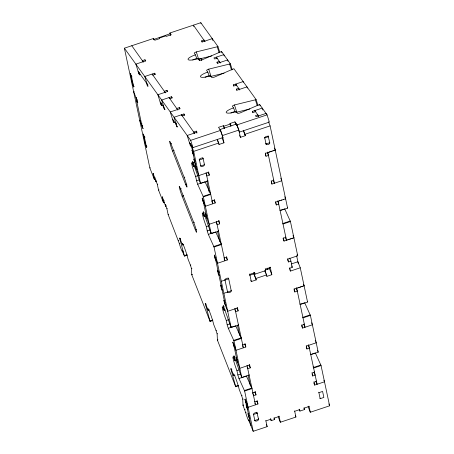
<?xml version="1.0" encoding="UTF-8"?>
<svg xmlns="http://www.w3.org/2000/svg" width="454" height="454" viewBox="0 0 454 454"><rect width="100%" height="100%" fill="white"/><g stroke="black" fill="none" stroke-linecap="round" stroke-linejoin="round"><path stroke-width="0.68" d="M182.718 250.812L182.253 250.966L184.46 256.141L187.23 255.216M249.087 419.939L248.622 420.092L253.196 431.3L267.162 426.641L265.789 420.5M133.692 86.964L131.569 76.874L130.417 73.69L132.506 83.803L133.663 86.992M146.511 147.261L144.389 137.187L143.248 134.009L145.325 144.117L146.483 147.306M269.245 152.084L270.17 151.778M271.089 151.466L272.014 151.159M272.939 150.853L273.864 150.541M274.789 150.234L275.249 150.081L274.857 149.077M287.887 239.786L288.806 239.479M289.731 239.167L290.656 238.861M291.581 238.554L292.507 238.242M293.432 237.936L293.891 237.782L293.449 236.648M298.091 287.796L299.016 287.484M299.935 287.178L300.86 286.871M301.785 286.559L302.71 286.253M303.635 285.946L304.095 285.787L303.505 284.283M155.24 179.018L154.315 179.33L149.843 167.935L124.39 48.192L153.526 38.465L154.797 40.236L159.729 38.59L159.348 38.057L165.92 35.866L166.3 36.394L171.232 34.754L169.961 32.983L193.404 25.163L193.818 26.48M219.832 52.499L217.977 46.569L200.804 22.7L193.41 25.169L205.06 41.706M153.741 39.464L170.119 33.727L170.715 35.236M140.099 74.694L139.639 74.848L138.873 73.786L135.854 64.127L145.711 60.836L144.951 59.775L142.488 60.598L142.897 61.914M202.058 42.182L201.644 40.866L204.113 40.043L204.521 41.359M130.888 73.877L130.429 74.03L131.609 77.044L132.074 76.891M139.344 72.282L138.884 72.436L139.639 74.848M138.873 73.786L139.798 73.48M152.913 75.097L155.376 74.274L154.615 73.213L144.752 76.499L147.777 86.164L148.237 86.01M199.402 60.666L199.096 59.224L201.559 58.401M132.931 83.479L132.466 83.632L133.652 86.646L134.265 86.442M217.154 58.174L214.685 58.997L213.925 57.936L223.782 54.645L224.197 55.961M146.721 82.532L146.256 82.685L147.777 86.164M147.011 85.102L147.936 84.796M217.387 63.498L216.978 62.175L219.441 61.358L219.855 62.675M134.231 91.362L133.612 91.572L136.768 99.613L137.38 102.49L137.84 102.337M136.597 97.394L135.979 97.599L142.102 126.405L142.721 126.201M136.768 99.613L137.233 99.46M137.517 100.175L136.592 100.482L137.38 102.49M162.112 105.3L161.652 105.453L160.886 104.392L157.867 94.727L167.725 91.441L166.964 90.38L164.496 91.203L164.91 92.52M169.836 98.626L172.304 97.803L171.538 96.742L161.681 100.033L164.7 109.692L165.165 109.539M161.357 102.882L160.892 103.035L161.652 105.453M160.886 104.392L161.352 104.238M163.644 106.066L163.185 106.219L164.7 109.692M233.714 86.198L233.305 84.881L243.162 81.589L243.35 82.191M163.939 108.637L164.399 108.478M236.534 85.119L234.065 85.937L233.305 84.881M140.348 120.168L139.736 120.372L142.891 128.414L143.351 128.261M176.89 108.427L179.353 107.609L180.119 108.665L170.256 111.956L173.28 121.621L174.041 122.682L174.501 122.523M236.767 90.437L236.352 89.12L238.821 88.297L239.23 89.614M141.949 123.369L141.489 123.528L142.891 128.414M142.278 125.537L142.738 125.383M182.23 115.855L184.693 115.032L183.932 113.971L174.069 117.263L177.094 126.921L177.554 126.768M173.746 120.111L173.286 120.265L174.041 122.682M173.28 121.621L173.74 121.462M176.498 123.136L175.573 123.448L177.094 126.921M143.708 134.191L143.248 134.344L144.429 137.358L145.047 137.153M176.328 125.86L176.793 125.707M145.751 143.793L145.286 143.946L146.483 147.011L146.931 146.807M252.787 112.711L252.373 111.395L262.236 108.103L262.423 108.71M191.889 145.904L190.969 146.211L190.203 145.149L187.184 135.491L197.042 132.199L196.281 131.138L193.813 131.961L194.227 133.277M255.602 111.633L253.139 112.456L252.373 111.395M224.412 128.21L223.413 125.701L218.482 127.347L220.644 130.355L222.908 137.602L192.944 147.595L189.449 142.738M230.808 126.144L229.985 123.511L234.917 121.865L237.079 124.873L239.343 132.12L269.358 122.103L267.094 114.856L259.66 104.528A2.605 0.624 -17.4 0 0 258.973 104.783L240.211 112.893A2.605 0.624 -17.4 0 1 237.363 113.188L236.222 111.593A9.12 2.179 -17.4 0 1 226.257 112.62A9.12 2.179 -17.4 0 1 233.549 107.882L232.403 106.293A2.605 0.624 -17.4 0 1 234.491 104.942L255.398 99.818A2.605 0.624 -17.4 0 0 256.118 99.602L257.974 105.532M170.999 143.839L184.148 177.344A6.515 0.499 71.6 0 1 186.883 185.97A6.515 0.499 71.6 0 1 185.68 184.545L172.531 151.04A6.515 0.499 71.6 0 1 169.79 142.414A6.515 0.499 71.6 0 1 170.999 143.839L171.691 143.606M223.794 126.235L230.365 124.038L230.984 126.019M220.15 129.975L220.054 129.521L236.489 124.038L238.855 130.071L240.399 137.341L245.33 135.695L243.543 130.485M124.39 48.192L190.68 140.348L220.644 130.355M237.079 124.873L267.094 114.856M190.674 143.64L190.209 143.793L190.969 146.211M172.531 151.04L174.149 150.501M190.203 145.149L191.128 144.843M197.087 169.336L196.469 169.541L191.327 145.348L191.792 145.195M218.595 143.339L219.038 144.468L223.97 142.823L222.42 135.553L238.855 130.071M193.41 155.137L192.008 150.246L192.468 150.092M207.711 180.488L207.904 181.004L200.526 183.507L193.693 151.381L218.732 143.027L217.25 139.259M245.024 134.259L270.107 125.889L268.484 121.74M193.256 152.101L192.797 152.255L192.008 150.246M192.621 153.129L193.081 152.975M149.843 167.935L150.308 167.781M195.759 163.866L195.299 164.019L194.511 162.01L193.898 159.127L194.357 158.974M154.315 179.33L153.089 173.57L153.554 173.411M195.379 160.909L194.687 161.136L193.898 159.127M268.45 136.711L264.75 137.942L266.055 144.083A1.952 1.095 -21.4 0 0 268.132 144.542A1.952 1.095 -21.4 0 0 269.755 142.845L268.155 135.956M194.743 165.977L193.512 166.385L192.592 162.067L193.052 161.913M199.471 159.933L203.171 158.701L202.779 157.697M194.511 162.01L194.97 161.857M192.592 162.067C192.473 160.75 192.978 163.304 193.535 162.481M156.499 181.583L156.04 181.736L154.973 179.029L154.666 177.588L155.132 177.435M208.551 171.907L208.698 172.282L198.835 175.573L195.68 167.532L195.067 164.649L195.532 164.496M154.973 179.029L155.438 178.876M196.321 166.504L195.856 166.658L195.067 164.649M156.04 181.736L155.733 180.3L156.193 180.147M266.027 143.946L269.727 142.715M195.68 167.532L196.145 167.373M200.747 165.937L204.448 164.706L203.159 158.639A1.952 1.095 -21.4 0 0 201.077 158.174A1.952 1.095 -21.4 0 0 199.459 159.87L200.747 165.937L200.589 165.494M164.444 202.473L163.519 202.785L158.537 190.078L157.311 184.318L157.771 184.165M184.148 177.344L184.84 177.117M218.368 230.632L218.578 231.188L211.184 233.651L203.364 196.877L197.666 184.239L196.605 180.925L195.651 176.47L198.12 175.647M267.287 152.413L268.467 155.427L266.004 156.25L265.391 153.367L275.249 150.081M158.537 190.078L158.996 189.925M208.698 172.282L209.311 175.165L206.842 175.982L206.4 174.852M196.571 180.788L199.346 179.863M185.68 184.545L186.832 184.159M180.59 188.966L193.739 222.471A6.515 0.499 71.6 0 1 196.48 231.097A6.515 0.499 71.6 0 1 195.271 229.673L182.122 196.168A6.515 0.499 71.6 0 1 179.381 187.542A6.515 0.499 71.6 0 1 180.59 188.966L181.282 188.733M193.075 162.634L200.288 182.871L200.747 182.718M197.666 184.239L200.901 183.161M201.366 183.007L202.291 182.701M202.751 182.542L203.676 182.236M204.135 182.082L205.06 181.776L210.758 194.408L203.364 196.877M163.519 202.785L162.294 197.025L162.759 196.866M166.55 205.861L165.625 206.167L164.178 202.484L163.871 201.043L164.337 200.889M182.122 196.168L183.739 195.629M164.178 202.484L164.643 202.331M165.625 206.167L165.318 204.731L165.784 204.572M203.154 196.361L210.548 193.898M182.253 250.966A5.21 0.397 71.6 0 1 181.174 249.098A5.21 0.397 71.6 0 1 179.279 243.384L168.122 214.509L166.896 208.749L167.361 208.596M204.533 202.802L203.608 203.114L202.206 198.222L202.666 198.069M203.454 200.078L202.995 200.231L206.82 218.232L207.438 218.028M202.819 201.105L203.279 200.946M168.122 214.509L168.582 214.356M214.458 199.715L214.606 200.095L212.143 200.918L211.995 200.537M281.185 179.262L281.775 180.771L271.918 184.063L271.305 181.18L273.768 180.357L273.62 179.983M214.606 200.095L215.219 202.972L205.361 206.264L202.206 198.222M205.401 216.121L204.169 216.535L203.25 212.211L203.715 212.058M203.25 212.211C203.103 210.849 203.636 213.437 204.198 212.631M218.902 220.599L219.049 220.979L209.186 224.265L206.031 216.223L205.418 213.346L205.883 213.193M206.672 215.202L206.207 215.355L205.418 213.346M206.031 216.223L206.956 215.917M193.739 222.471L194.431 222.239M277.638 201.105L278.818 204.124L276.355 204.947L275.743 202.064L285.6 198.773L285.305 198.018M279.596 200.781L280.056 200.623M281.44 200.163L281.906 200.01M283.29 199.544L283.756 199.391M285.14 198.931L285.6 198.773M195.271 229.673L196.423 229.287M238.31 324.468L238.532 325.064L231.137 327.533L214.027 247.021L208.324 234.389L207.228 230.933L206.315 226.614L208.778 225.791M219.049 220.979L219.662 223.856L217.194 224.679L216.751 223.55M184.46 256.141L179.653 238.395L180.113 238.242M179.653 238.395C179.495 237.056 180.045 239.61 180.596 238.81M178.331 240.529L178.797 240.376M207.228 230.933L210.003 230.008M179.279 243.384L179.744 243.231M203.732 212.784L210.945 233.016L211.405 232.862M208.324 234.389L212.024 233.152M212.483 232.998L213.408 232.692M213.874 232.533L214.793 232.227M215.258 232.073L215.718 231.92L221.421 244.558L214.027 247.021M270.107 125.889L287.598 208.159L280.146 210.48L284.737 208.897L290.441 221.529L297.722 255.784L287.859 259.075L288.472 261.952L290.935 261.129L289.754 258.116M180.136 238.963L182.502 244.995L183.734 244.587M182.797 251.902L183.257 251.749M184.335 255.647L187.11 254.722M213.811 246.511L221.206 244.042M290.225 221.019L282.831 223.482L283.046 223.998L290.441 221.529M216.189 259.966L215.724 260.119L214.935 258.11L214.322 255.233L214.787 255.074M182.502 244.995A9.12 0.698 71.6 0 1 184.193 246.993A9.12 0.698 71.6 0 1 188.024 259.069L190.391 265.102L190.856 264.949M215.729 257.038L215.111 257.242L225.315 305.247L225.933 305.043M214.935 258.11L215.86 257.804M212.858 320.524L210.083 321.449L191.781 274.806L191.486 268.552L191.951 268.399M226.58 256.726L226.728 257.1L224.259 257.923L224.111 257.549M293.891 237.782L284.034 241.068L283.421 238.191L285.884 237.368L285.736 236.988M226.728 257.1L227.341 259.983L217.477 263.275L214.322 255.233M191.73 274.477L192.19 274.324M191.781 274.806L192.246 274.653M219.634 275.011L218.936 275.243L218.147 273.234L217.54 270.351L217.999 270.198M219.248 272.054L218.329 272.366L217.54 270.351M218.147 273.234L218.612 273.081M221.308 281.276L228.703 278.807L228.402 278.052M253.707 272.814L256.232 279.908L251.3 281.554L249.768 274.352L254.7 272.706L254.552 272.326M254.416 272.638L255.006 274.148L265.686 270.584L265.38 269.143L270.312 267.497L270.164 267.122M249.552 275.317L253.865 273.875L253.69 273.064M265.471 270.005L269.477 268.666L269.284 267.769M222.562 289.975L222.102 290.129L221.314 288.114L220.701 285.237L221.16 285.084M291.281 263.967L297.903 261.754L300.27 267.786L307.551 302.041L300.156 304.503L299.935 303.913M221.314 288.114L221.773 287.961M255.925 278.467L266.606 274.903L264.977 270.754M300.27 267.786L290.412 271.078L289.8 268.195L292.262 267.372L290.935 261.129M266.322 274.835L266.912 276.344L271.844 274.698L270.312 267.497M223.856 293.278L231.251 290.81L228.703 278.807A1.952 1.095 -23 0 0 226.682 278.319A1.952 1.095 -23 0 0 225.008 280.039L227.556 292.047A1.952 1.09 -19.8 0 0 229.696 292.484A1.952 1.09 -19.8 0 0 231.256 290.81L231.052 290.31M210.083 321.449L205.282 303.698L205.741 303.544M205.282 303.698C205.163 302.404 205.668 304.923 206.224 304.118M237.397 307.613L237.544 307.994L227.681 311.279L224.526 303.238L223.913 300.361L224.378 300.202M225.167 302.216L224.702 302.37L223.913 300.361M224.526 303.238L224.991 303.085M205.764 304.271L208.131 310.303L209.362 309.889M225.354 309.997L224.123 310.411L223.203 306.092L223.669 305.934M223.203 306.092C223.101 304.793 223.578 307.307 224.151 306.507M296.133 288.12L297.313 291.139L294.85 291.956L294.237 289.079L304.095 285.787M237.544 307.994L238.157 310.871L235.688 311.694L234.951 309.81M209.964 320.95L212.739 320.025M248.968 374.618L249.178 375.174L241.795 377.677L233.98 340.903L228.277 328.265L227.216 324.951L226.268 320.49L228.731 319.673M227.187 324.814L229.957 323.889M208.131 310.303A9.12 0.698 71.6 0 1 209.816 312.295A9.12 0.698 71.6 0 1 213.652 324.372L216.019 330.404L216.479 330.251M223.686 306.66L230.899 326.897L231.358 326.738M228.277 328.265L231.977 327.028M232.437 326.874L232.902 326.721M233.362 326.568L234.287 326.261M234.752 326.103L235.677 325.796L241.375 338.434L233.98 340.903M300.537 304.157L300.996 304.004M301.456 303.851L302.381 303.544M302.846 303.391L303.771 303.079M304.231 302.926L304.696 302.773L310.394 315.411L318.209 352.185L310.814 354.653L310.593 354.058M238.486 385.826L235.711 386.751L217.409 340.108L217.114 333.855L217.574 333.701M217.352 339.785L217.818 339.632M217.409 340.108L217.869 339.955M233.765 340.386L241.159 337.918M310.178 314.894L302.784 317.363L303 317.874L310.394 315.411M235.144 346.828L234.219 347.134L232.817 342.248L233.282 342.089M234.071 344.104L233.606 344.257L237.436 362.258L238.049 362.054M233.43 345.125L233.895 344.972M245.075 343.74L245.222 344.115L242.759 344.938L242.606 344.563M311.597 322.783L312.386 324.797L302.529 328.083L301.916 325.206L304.379 324.383L304.231 324.003M245.222 344.115L245.835 346.998L235.972 350.289L232.817 342.248M236.012 360.147L234.78 360.555L233.861 356.237L234.326 356.084M233.861 356.237C233.748 354.909 234.247 357.474 234.809 356.651M249.513 364.624L249.66 364.999L239.803 368.29L236.648 360.249L236.035 357.366L236.494 357.213M237.283 359.222L236.823 359.381L236.035 357.366M236.648 360.249L237.107 360.096M235.711 386.751L230.904 369.006L231.37 368.852M230.904 369.006C230.802 367.706 231.279 370.22 231.852 369.42M308.249 345.131L309.435 348.144L306.966 348.967L306.354 346.09L316.217 342.798L315.768 341.669M253.196 431.3L244.638 391.047L238.94 378.409L237.873 375.095L236.926 370.64L239.389 369.817M249.66 364.999L250.273 367.882L247.81 368.705L247.214 367.195M231.387 369.573L233.753 375.606L234.99 375.197M237.845 374.959L240.614 374.034M238.94 378.409L241.795 377.677M242.175 377.331L243.1 377.024M243.56 376.865L244.485 376.559M244.944 376.406L245.869 376.099M310.729 354.461L311.194 354.307M311.654 354.154L312.579 353.842M313.044 353.689L313.964 353.382M314.429 353.229L315.354 352.917L321.052 365.555L329.61 405.808L310.298 412.249L308.079 406.597M235.592 386.258L238.367 385.332M250.875 386.695L251.187 386.592M244.422 390.531L251.822 388.062L252.032 388.579L244.638 391.047M313.101 366.747L313.442 367.507L320.842 365.039M321.052 365.555L313.657 368.024L313.47 367.564M233.753 375.606A9.12 0.698 71.6 0 1 235.444 377.603A9.12 0.698 71.6 0 1 239.281 389.68L241.647 395.712L242.107 395.553M255.25 391.626L255.403 392.006L252.935 392.829L252.787 392.449M313.986 372.132L315.172 375.152L312.71 375.974L312.097 373.092L314.56 372.269L314.412 371.894M248.622 420.092A5.21 0.397 71.6 0 1 247.543 418.225A5.21 0.397 71.6 0 1 245.648 412.51L243.009 405.274L242.742 399.162L243.202 399.004M255.403 392.006L256.011 394.884L253.548 395.706L253.105 394.577M247.26 403.839L246.335 404.145L244.939 399.253L245.398 399.1M246.34 401.058L245.727 401.262L250.829 425.267L251.289 425.114M245.546 402.136L246.471 401.824M242.981 405.087L243.446 404.934M243.038 405.416L243.497 405.263M247.521 409.684L246.108 404.775L246.573 404.622M257.191 400.751L257.339 401.126L254.876 401.949L254.728 401.574M323.912 380.299L324.508 381.803L314.645 385.094L314.032 382.211L316.5 381.388L316.353 381.014M247.362 406.631L246.897 406.784L246.108 404.775M246.721 407.658L247.186 407.499M257.339 401.126L257.951 404.009L248.094 407.295L244.939 399.253M244.7 409.656L245.16 409.502M245.648 412.51L246.113 412.357M249.859 418.395L249.399 418.548L248.61 416.539L247.998 413.656L248.457 413.503M249.484 415.455L248.792 415.688L247.998 413.656M320.172 398.674L318.895 392.67L322.595 391.439L323.872 397.443L320.172 398.674L319.974 398.169M248.61 416.539L249.07 416.38M249.161 421.028L249.626 420.875M254.853 420.466L258.547 419.229M265.936 420.881L270.868 419.235L270.72 418.86M270.436 418.792L271.174 420.676L274.494 419.564L274.193 418.128L279.119 416.483L278.972 416.102M278.126 416.59L280.345 422.243L295.923 417.044L294.697 411.284L299.623 409.639L299.475 409.264M299.192 409.196L299.929 411.08L304.452 409.576L304.146 408.135L309.072 406.489L308.924 406.114M273.195 180.221L274.381 183.24L267.854 152.544L268.32 152.391M285.316 237.232L286.497 240.245L286.962 240.092M303.811 324.247L304.992 327.26L296.7 288.256L297.166 288.103M197.036 59.173L195.407 54.849L194.261 53.26A2.605 0.624 -17.4 0 1 196.344 51.909L217.256 46.785A2.605 0.624 -17.4 0 0 217.977 46.569M198.165 59.315A2.605 0.624 -17.4 0 1 198.608 59.156L211.678 55.95M209.43 76.397L207.796 72.078L206.649 70.489A2.605 0.624 -17.4 0 1 208.738 69.133L229.645 64.014A2.605 0.624 -17.4 0 0 230.365 63.798L232.221 69.729M210.56 76.539A2.605 0.624 -17.4 0 1 211.002 76.38L224.072 73.179M236.313 112.342A2.605 0.624 -17.4 0 1 236.755 112.189L249.825 108.983M195.407 54.849A9.12 2.179 -17.4 0 0 188.115 59.587A9.12 2.179 -17.4 0 0 198.075 58.566L199.221 60.155A2.605 0.624 -17.4 0 0 202.064 59.86L220.826 51.75A2.605 0.624 -17.4 0 1 221.518 51.495L230.365 63.798M256.118 99.602L233.906 68.719A2.605 0.624 -17.4 0 0 233.22 68.98L214.458 77.089A2.605 0.624 -17.4 0 1 211.609 77.384L210.469 75.79A9.12 2.179 -17.4 0 1 200.503 76.811A9.12 2.179 -17.4 0 1 207.796 72.078M201.644 40.866L202.41 41.927L212.268 38.635L212.455 39.237M216.978 62.175L217.738 63.237L227.596 59.951L228.01 61.267M236.352 89.12L237.119 90.181L246.976 86.89L247.356 88.099M233.549 107.882L235.348 112.433M229.985 123.511L230.365 124.038M222.188 136.597L222.908 137.602M131.785 45.718L143.39 62.113M138.118 71.374L147.022 83.746M160.131 101.974L163.945 107.28M172.52 119.203L176.339 124.504M251.822 388.062L246.261 375.759M201.196 58.322L201.837 60.076M274.46 148.072L274.659 148.572M268.183 136.092L268.479 136.847A1.952 1.095 -21.4 0 0 266.402 136.382A1.952 1.095 -21.4 0 0 264.778 138.078L264.483 137.324M269.58 142.335L269.755 142.845M280.742 178.133L280.986 178.762M265.828 143.441L266.055 144.083M267.661 152.045L267.854 152.544M284.811 196.764L285.208 197.768M265.244 152.992L265.391 153.367M265.414 154.74L265.709 155.495M265.857 155.87L266.004 156.25M293.006 235.518L293.301 236.273M271.157 180.806L271.305 181.18M271.322 182.553L271.617 183.308M271.77 183.683L271.918 184.063M278.007 200.742L286.497 240.245M297.126 254.274L297.722 255.784M275.595 201.689L275.743 202.064M275.317 202.308L275.464 202.683M275.76 203.437L276.355 204.947M243.259 130.417L245.33 135.695M283.273 237.811L283.421 238.191M282.995 238.429L283.296 239.184M283.591 239.939L284.034 241.068M291.672 265.862L292.262 267.372M239.513 135.082L239.661 135.457M239.956 136.211L240.399 137.341M287.711 258.695L287.859 259.075M287.586 259.694L287.881 260.448M288.029 260.823L288.472 261.952M289.652 267.82L289.8 268.195M289.374 268.439L289.521 268.813M289.817 269.568L290.412 271.078M296.507 287.751L296.7 288.256M315.229 340.284L315.473 340.914M294.09 288.699L294.237 289.079M293.959 289.697L294.26 290.452M294.408 290.827L294.85 291.956M198.948 58.85L199.096 59.224M301.768 324.826L301.916 325.206M301.643 325.824L301.938 326.579M302.086 326.954L302.529 328.083M308.624 344.762L317.113 384.271L315.927 381.258M306.206 345.71L306.354 346.09M328.866 403.924L329.167 404.679M329.315 405.053L329.61 405.808M306.229 347.083L306.524 347.838M306.671 348.212L306.966 348.967M220.054 129.521L220.792 131.405M220.945 131.779L222.42 135.553M222.046 137.925L223.97 142.823M311.949 372.717L312.097 373.092M312.114 374.465L312.71 375.974M318.702 392.171L318.895 392.67M269.477 268.666L271.844 274.698M313.884 381.837L314.032 382.211M313.907 383.21L314.645 385.094M217.262 139.946L217.557 140.7M217.704 141.075L217.999 141.83M218.153 142.204L218.448 142.959M267.207 268.104L267.667 269.273M265.232 268.768L265.38 269.143M265.391 269.829L265.686 270.584M264.841 271.066L265.284 272.196M265.431 272.576L265.579 272.95M265.879 273.705L266.175 274.46M253.865 273.875L256.232 279.908M303.998 407.754L304.146 408.135M304.01 408.441L304.452 409.576M249.621 273.972L249.768 274.352M250.858 280.419L251.3 281.554M208.125 172.145L209.311 175.165M204.283 164.263L204.431 164.637A1.952 1.095 -21.4 0 1 202.813 166.334A1.952 1.095 -21.4 0 1 200.736 165.869M204.249 164.2L204.448 164.706M153.69 39.209L153.838 39.583M206.037 172.599L212.756 203.795L212.166 202.291M199.164 159.116L199.459 159.87M214.038 199.959L215.219 202.972M191.327 145.348L193.693 151.381M294.55 410.91L294.697 411.284M211.768 201.281L211.967 201.786M295.327 415.541L295.923 417.044M218.476 220.843L219.662 223.856M216.388 221.297L224.872 260.806L224.48 259.802M216.308 222.42L216.603 223.169M226.302 257.344L227.341 259.983M224.083 258.797L224.282 259.296M236.971 307.857L238.157 310.871M224.855 279.664L225.002 280.044M234.883 308.311L243.367 347.821L242.578 345.812M227.409 291.667L227.556 292.047M274.04 417.748L274.193 418.128M274.051 418.435L274.494 419.564M244.649 343.984L245.835 346.998M220.701 285.237L221.49 287.246M249.087 364.863L250.273 367.882M246.999 365.322L255.488 404.832L254.893 403.322M254.83 391.87L256.011 394.884M266.277 424.376L266.424 424.757M266.719 425.511L267.162 426.641M256.771 400.99L257.951 404.009M252.662 393.448L252.81 393.822M256.879 412.226L258.587 419.411A1.453 0.812 -21.4 0 1 258.462 419.91L257.594 420.642A2.389 1.339 -21.4 0 1 256.243 421.091L255.193 421A1.453 0.812 -21.4 0 1 254.887 420.642L254.739 420.268M258.292 418.656L258.587 419.411M253.428 414.088L254.887 420.642M153.089 173.57L154.666 177.588M155.733 180.3L157.311 184.318M162.294 197.025L163.871 201.043M165.318 204.731L166.896 208.749M287.581 208.125L287.359 207.523M307.551 302.041L307.33 301.445M318.209 352.185L317.522 350.284M200.526 183.507L200.288 182.871M211.184 233.651L210.957 233.061M231.12 327.493L230.899 326.897M241.647 395.712L242.742 399.162M216.019 330.404L217.114 333.855M190.391 265.102L191.486 268.552M280.129 210.44L279.993 210.077M241.71 377.45L234.349 356.804M266.464 114.726L266.05 113.409L256.192 116.695L255.426 115.639L257.895 114.817L258.303 116.133M262.611 109.312L262.804 109.919M259.66 104.528L260.074 105.844M255.398 99.818L257.253 105.748M258.842 116.479L254.842 110.572L255.216 111.78M239.774 89.966L235.768 84.058L236.335 85.868M229.645 64.014L231.5 69.939M221.518 51.495L221.927 52.812M217.256 46.785L219.106 52.715M234.491 104.942L236.755 112.189M236.222 111.593L236.432 112.274M220.394 63.021L216.388 57.113L216.768 58.322M212.648 39.844L212.835 40.446M234.917 121.865L235.739 124.504M208.738 69.133L211.002 76.38M210.469 75.79L210.679 76.471M223.413 125.701L224.236 128.34M196.344 51.909L198.608 59.156M198.075 58.566L198.426 59.695M169.961 32.983L170.579 34.958M196.281 131.138L196.9 133.113M194.721 133.476L181.464 114.794L181.657 115.395M183.932 113.971L184.341 115.288M190.68 140.348L192.944 147.595M179.353 107.609L179.767 108.926M177.837 110.095L169.075 97.565L169.263 98.172M153.526 38.465L153.94 39.782M171.538 96.742L171.953 98.058M166.964 90.38L167.373 91.697M165.449 92.866L152.147 74.036L152.431 74.938M154.615 73.213L155.024 74.53M144.951 59.775L145.365 61.097M296.627 255.755L298.312 263.678M309.072 406.489L310.298 412.249M299.623 409.639L299.929 411.08M236.489 124.038L236.682 124.946M236.778 125.4L236.874 125.854M266.606 274.903L266.912 276.344M254.7 272.706L255.006 274.148M200.804 22.7L200.974 23.494M279.119 416.483L280.345 422.243M200.991 58.265L201.428 60.325M218.732 143.027L219.038 144.468M270.868 419.235L271.174 420.676M206.831 181.032L209.186 192.116M217.477 231.114L219.685 241.505M237.448 325.058L239.655 335.444M248.111 375.237L250.25 385.287M170.119 33.727L170.341 34.748M230.87 113.035A9.12 2.179 -17.4 0 1 234.684 111.508M205.117 77.231A9.12 2.179 -17.4 0 1 208.931 75.705M192.723 60.002A9.12 2.179 -17.4 0 1 196.537 58.475M195.651 176.47A9.12 0.698 71.6 0 1 191.821 164.393A9.12 0.698 71.6 0 1 193.512 166.385M206.315 226.614A9.12 0.698 71.6 0 1 202.478 214.538A9.12 0.698 71.6 0 1 204.169 216.535M226.268 320.49A9.12 0.698 71.6 0 1 222.432 308.414A9.12 0.698 71.6 0 1 224.123 310.411M236.926 370.64A9.12 0.698 71.6 0 1 233.095 358.564A9.12 0.698 71.6 0 1 234.78 360.555M257.27 413.231L253.576 414.462A1.952 1.095 -21.3 0 1 255.188 412.771A1.952 1.095 -21.3 0 1 257.27 413.231"/></g></svg>
